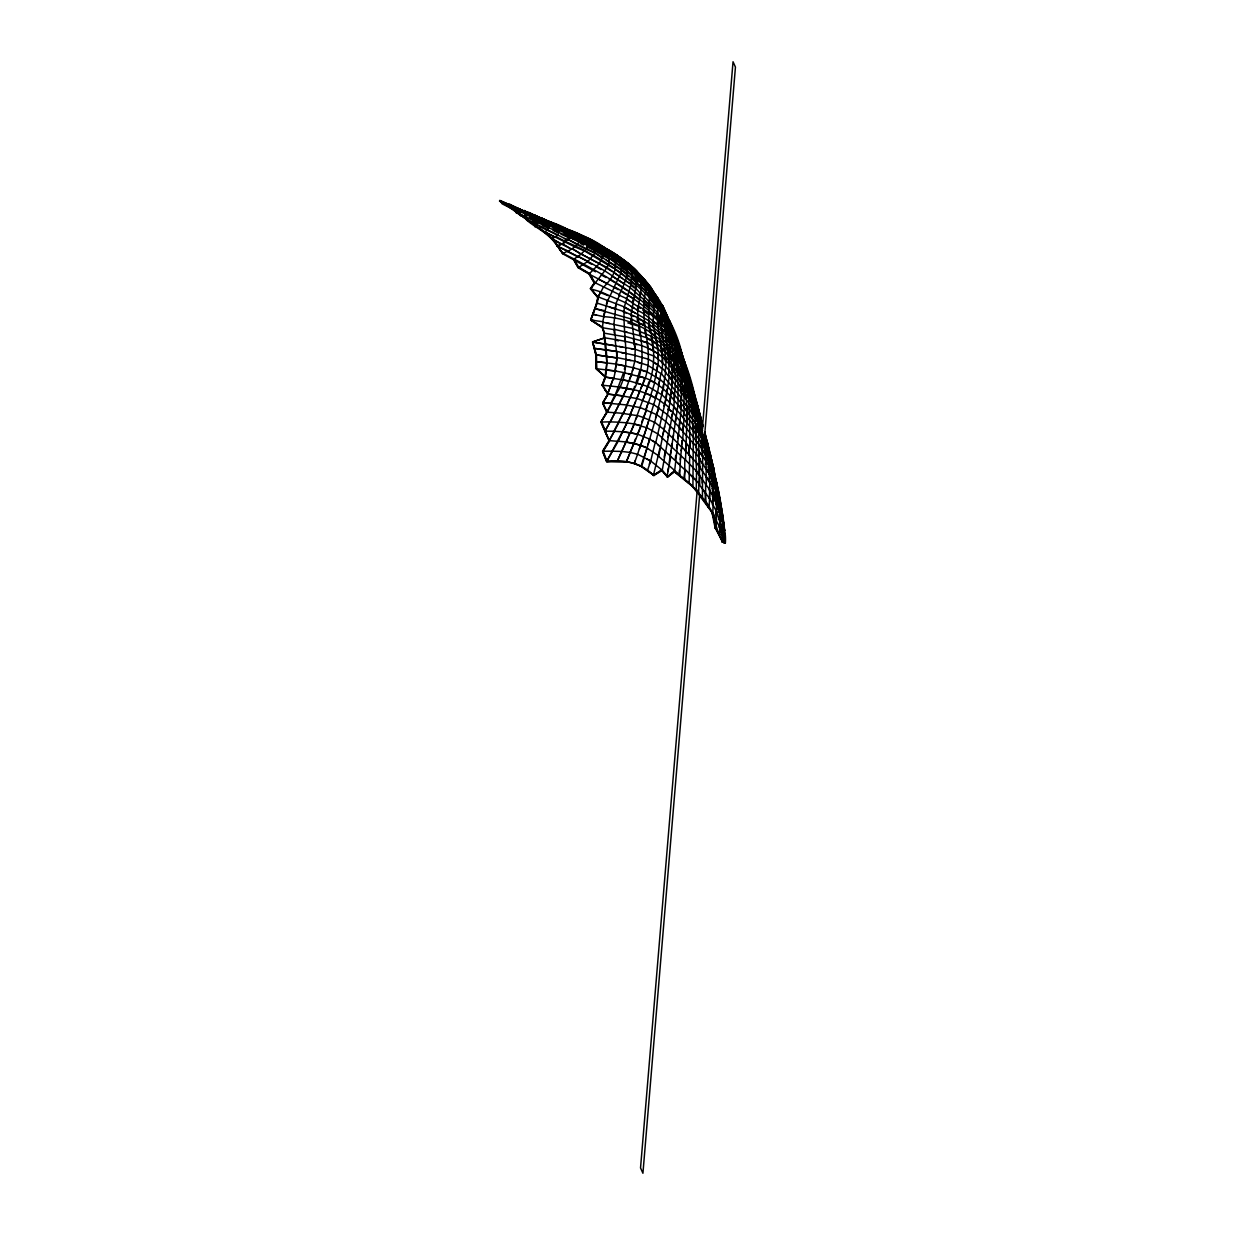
<?xml version="1.0" encoding="UTF-8"?>
<svg xmlns="http://www.w3.org/2000/svg" width="1235" height="1235" viewBox="0 0 1235 1235"><rect width="100%" height="100%" fill="white"/><g stroke="black" fill="none" stroke-linecap="round" stroke-linejoin="round"><path stroke-width="1.5" d="M685.965 391.032L688.374 393.517L672.504 369.62L671.809 380.442L671.902 375.07L669.494 370.747L662.469 362.642L653.917 356.035L635.207 349.258L592.769 342.08L604.841 343.947L604.1 333.126L602.294 327.676L590.762 319.988L597.354 302.621L598.249 296.925L603.236 287.446C645.627 246.398 565.445 232.72 541.563 218.086L573.426 232.149L582.21 238.756L582.611 238.093L578.613 235.159L499.959 200.456L502.182 203.852L513.976 209.78L521.031 216.11M619.708 269.091L609.102 262.005L609.534 258.455C601.553 237.954 574.8 234.696 557.186 225.712M648.545 286.597C678.602 317.719 678.108 364.449 677.984 404.926L684.375 412.861L683.542 415.917M695.413 489.847L711.993 512.448L715.111 527.762L722.799 542.134C714.231 527.715 715.034 509.87 702.422 497.674L702.669 455.715L698.763 451.099L699.087 475.074L709.785 489.925L709.554 498.384L716.609 511.753L725.007 536.484L721.78 527.746L725.3 542.999L723.092 542.288M695.428 437.036L696.092 433.902L686.552 422.493L686.629 416.658L693.036 424.114L692.464 429.981L696.077 433.933L696.509 454.387L699.72 458.463L699.828 466.413L696.88 463.881M672.905 342.249L671.114 339.749L674.526 343.237L674.557 350.184L669.463 342.126L661.821 335.009L662.408 338.637L672.89 349.659L683.063 365.946L687.308 410.977L685.487 459.991L662.207 437.977L670.08 402.332L672.566 380.395L665.202 372.26L666.113 361.284L663.087 338.375L654.72 331.428C650.536 317.781 657.313 303.177 651.37 289.901C638.14 267.13 614.567 251.94 591.272 240.825L590.886 241.504M634.543 386.354L633.817 389.704C647.14 365.699 641.058 339.007 637.646 313.628C638.248 298.129 647.881 278.848 632.366 267.161L631.811 267.702C598.002 240.902 556.306 227.456 518.036 208.576L545.052 219.753L534.693 215.168C583.414 244.376 669.833 266.729 666.144 338.359L665.464 338.637M529.275 213.578L531.189 213.64C546.271 222.933 571.234 224.338 578.906 241.875L569.551 237.321C622.039 258.902 671.469 299.812 682.847 357.857L682.09 358.073C678.2 338.189 669.663 319.309 653.994 305.817L653.192 300.136L645.797 291.074C643.389 267.007 616.049 255.676 597.91 244.515L597.508 245.194L598.203 243.912L601.121 246.475L597.894 244.515L597.524 245.194L597.894 244.515L609.889 251.585L610.306 250.921L583.599 236.549L520.954 209.826M712.425 501.379L713.29 496.362L712.857 512.587L716.408 519.734L716.007 527.947L715.204 528.009L715.358 524.736M695.799 454.465L696.525 471.199L699.766 475.104L699.612 484.243L698.825 484.228L699.828 466.413L682.06 446.993L681.041 450.682M691.291 457.429L688.96 454.943L689.176 446.777L685.687 442.948L696.525 454.326L695.737 454.403M671.114 339.749L675.607 379.207L673.847 406.5L684.144 418.696L682.6 431.586L690.103 439.32L689.886 446.777L689.423 403.999L681.38 392.591L681.118 387.173L680.701 392.807M702.19 483.086L702.267 479.489M698.917 484.166L709.523 498.461L709.801 481.696L702.314 470.983M715.713 514.964L715.806 511.738L716.64 511.691L715.899 488.473L715.08 488.659L720.931 506.674L722.29 520.923L721.441 521L719.372 513.868M548.942 222.64L545.052 219.753L538.074 217.391L545.036 219.753C560.412 230.142 592.306 231.053 595.1 253.082L621.622 269.539L645.797 291.074C637.399 322.304 657.668 354.044 642.632 384.502L644.778 377.91C660.524 383.174 671.253 396.466 681.257 408.986L675.777 461.056L680.485 465.379L677.552 463.202M622.085 260.23L627.488 263.009L635.763 270.558L646.183 282.336L633.061 270.233L633.617 269.678L636.303 276.023L636.874 282.213L631.1 314.493L635.207 349.273L634.821 361.16L633.138 367.69L646.507 371.534L660.447 379.639L668.135 387.095L681.473 403.428L680.562 409.001L680.732 403.521L684.452 407.241L683.696 412.938L686.614 416.735L687.123 405.543L699.998 425.643L697.513 421.197C697.466 430.768 706.991 437.422 706.76 447.224L703.116 437.283M598.851 339.81L592.63 342.064L595.81 354.815L596.119 368.91L605.598 376.968C608.099 360.481 606.169 343.423 602.942 327.383L590.762 319.988L594.822 308.58L605.088 310.803L607.821 300.306L614.49 286.844C637.044 299.518 658.178 315.928 673.677 336.815L671.315 334.793M592.63 342.064L596.443 354.63L596.752 368.771L605.598 376.968L602.665 385.135L608.16 393.934L602.726 403.104L611.665 403.382L601.044 421.953L609.395 440.725L602.695 451.593L606.755 461.767C623.536 459.158 641.845 462.863 653.778 475.645L661.914 470.427L667.44 477.142L674.295 471.785L692.804 486.698M626.021 277.288L626.685 276.872L624.138 283.957L611.634 275.714L630.128 287.585L649.456 304.505L657.869 312.795L656.958 318.892L657.915 309.908C658.456 292.186 644.747 278.878 632.536 268.026L631.996 268.582L632.521 268.01M684.808 459.96L684.669 479.01L673.785 471.307L670.389 474.101M703.086 489.955L705.278 493.043L705.586 501.997L705.648 484.228M701.604 497.551L702.375 497.643L696.308 490.033L689.13 482.792L689.701 454.959L685.255 451.115L686.413 442.948L682.723 438.919L683.325 431.586L667.734 414.914L654.071 404.771L637.337 398.612L622.965 396.065L626.855 388.284L614.814 412.814L623.521 395.972L607.651 394.027L613.301 378.466L607.651 394.073L623.474 396.003M671.639 384.116L671.855 380.534L669.293 376.135L666.144 398.426L655.77 442.593L675.761 461.118L674.557 471.461L667.78 476.756L661.435 470.056L653.3 475.305L662.238 470.226L673.862 406.485L661.991 394.814L648.066 386.555L629.634 381.013L605.057 377.076L613.81 378.28M618.565 340.814L615.2 340.181L617.083 357.625L615.092 371.226L617.083 357.625L634.805 361.176L647.758 365.298L661.466 373.865L681.519 398.01L681.396 392.622L671.855 380.534M510.333 206.523L499.558 201.089L524.119 213.269L525.863 215.569L526.434 219.907C536.808 228.846 550.115 233.569 557.17 246.135L557.633 245.58C545.963 227.147 522.868 221.667 509.916 204.393L506.134 203.667M639.977 369.635L638.171 376.119L644.778 377.91L623.613 372.63L615.2 395.03C634.034 370.407 621.869 336.26 624.354 306.882L648.653 320.621L649.116 324.28L662.5 334.747L662.408 338.622M682.723 429.904L683.819 424.825L702.298 448.953L711.391 466.537L708.35 461.535M680.284 459.729L682.677 438.904L666.267 421.922L656.989 414.806L640.703 407.751L626.747 405.095L633.817 389.689L630.761 395.864M681.689 443.844L681.952 440.617M679.404 470.273L679.003 475.104L689.145 482.808L688.343 482.746M697.219 490.002L640.533 1167.909L642.926 1173.25L699.627 495.358M702.036 432.389L733.034 61.75L735.442 67.107L704.598 435.816M613.533 379.407L615.509 370.5L615.354 372.167M612.128 253.206L616.558 256.185L617.021 255.552C625.219 259.906 632.86 267.964 632.088 277.89L636.859 282.213L636.025 285.779L622.023 274.263M677.984 404.957L674.109 430.444M674.048 399.059L674.403 395.432L671.701 391.202L670.528 394.922M679.204 425.828L679.713 420.873L683.094 424.871M665.063 313.32L669.123 321.239L666.19 318.244L669.123 321.239L669.849 324.234L671.099 339.702L668.814 335.735L657.684 324.573L643.312 313.412L637.229 310.108L638.233 306.048C672.473 325.314 687.694 361.731 695.413 398.195L694.626 398.257L695.305 401.406M596.721 368.756L615.617 371.009L605.86 370.021L605.057 377.154L602.016 385.227L607.79 394.042L602.803 403.119L606.879 412.243L601.044 422.092L610.507 421.799L614.814 412.814M676.579 448.027L676.996 444.523M675.267 459.204L675.715 455.375M677.768 438.024L678.2 434.705M677.984 362.133L678.463 366.61L684.159 374.653L667.934 350.4L660.725 343.021L655.8 339.857L654.72 331.443L658.409 353.781L658.116 364.742L656.711 370.716L657.267 366.409M675.375 421.706L675.807 418.449M681.365 446.977L672.982 438.255L673.43 435.137M667.842 471.43L668.367 467.926M672.18 443.581L671.655 447.024L674.125 430.413M670.466 454.403L671.037 450.682M669.154 462.863L671.608 446.946M649.178 328.325L631.224 318.985L594.93 308.626L598.249 296.925L624.354 306.913L631.085 284.251L631.533 278.384M669.401 402.44L670.281 396.759M667.147 389.025L664.847 404.54C648.082 389.04 620.294 387.049 602.093 385.212M671.716 415.794L672.952 412.459L668.305 408.553L670.945 411.301M660.787 374.004L657.668 391.618L646.538 427.789M669.092 430.814L669.648 427.711M667.919 437.36L668.536 433.917M656.155 373.696L655.6 376.675L656.727 370.732M639.591 296.338L640.78 292.803L653.33 306.141M662.902 387.558L663.442 384.702M664.152 457.073L665.279 451.331M664.584 426.615L663.951 429.687L672.967 438.425M603.776 314.755L605.119 310.834L602.68 322.181L632.335 328.325L651.632 336.414L656.464 339.579L657.993 348.749C679.343 371.071 698.825 398.998 702.468 430.459L698.516 420.517L702.761 428.005M662.933 434.674L663.643 431.37M658.548 385.644L659.783 379.747L657.005 377.694M661.636 393.44L662.284 390.492M624.37 369.28L625.111 365.93M680.593 455.947L679.744 475.058L658.131 455.9L659.83 448.567M634.713 292.155L636.025 288.481L640.193 293.22M615.663 305.632L614.86 308.827L609.503 307.052M656.819 413.169L658.857 407.627L641.675 466.49L634.064 463.403L641.737 466.506L654.087 475.506L640.98 466.336L646.97 448.027L658.78 455.931L662.315 438.024M632.243 371.025L633.709 367.474L626.253 388.454M655.538 417.97L656.356 414.929M655.723 396.543L657.02 391.711M606.385 304.134L607.358 300.707M649.27 464.19L650.706 460.979L662.192 470.211L667.78 476.756L666.962 476.556M647.943 385.058L648.915 381.847M648.035 444.461L649.656 439.12L655.754 442.624L652.358 440.864M647.047 426.168L648.56 421.289M647.727 404.185L645.967 409.665L648.329 402.363M526.589 219.429C540.312 228.861 553.99 237.861 562.249 253.067L573.982 258.949L578.644 267.177L589.481 273.506L594.899 282.645L619.692 294.795L615.833 303.856M645.828 391.788L648.066 386.493C656.078 366.486 654.658 344.673 649.131 324.28L637.754 317.673L623.644 311.436L596.752 303.007M629.634 379.469L631.965 374.066L628.322 373.587M664.044 429.641L654.951 422.478L643.358 417.523L646.553 409.588L641.088 425.566L633.91 423.96L647.14 427.835L657.946 434.01L662.253 437.916M635.902 382.85L638.233 376.073M643.034 438.209L639.375 449.015M643.404 398.704L647.48 386.648M641.613 422.447L642.771 419.174M635.315 460.562L634.219 463.604L637.507 454.465M640.764 388.13L642.632 384.471L630.251 414.404L633.648 406.346M534.323 218.039L524.18 213.3L521.726 210.212L518.005 208.561L547.614 223.303L549.019 225.573L578.628 239.436L569.134 235.731L567.976 232.597L569.489 235.067L569.196 238L560.86 234.048M562.898 243.527L569.551 237.336L515.813 212.405L526.975 217.144L524.489 212.605L511.877 207.31L509.901 204.393L533.427 215.693L537.858 220.401L536.762 225.094M602.279 385.227L605.335 377.03L596.366 368.802L595.965 354.646L592.553 341.91L604.27 337.973L604.301 333.064L602.418 327.568L590.7 319.85L596.968 302.745L597.833 297.048L590.5 288.481L594.529 282.784L589.126 273.661L578.088 267.239L573.441 258.995M567.946 240.161L526.789 219.259L526.604 217.808M556.09 225.156L544.728 220.463L545.005 219.737L555.21 225.526L557.819 228.784L535.99 218.811M636.735 398.72L639.514 391.464M634.358 441.898L635.531 438.904M635.824 419.066L637.754 415.593L643.42 417.523M634.281 404.818L635.5 401.776M630.082 452.566L626.361 461.767L637.816 434.211L630.082 432.79L617.346 461.025L626.021 442.13L634.265 443.303L647.541 448.104L640.703 445.217L626.083 441.976L630.128 432.806L637.862 434.272L641.104 425.612L637.306 434.411M577.856 256.865L586.841 248.729L587.073 243.635L587.119 246.83L595.116 251.045M567.621 251.554L575.572 246.444L578.567 242.539M554.716 224.801L555.009 224.091L560.273 227.765L555.024 224.091L554.654 224.77L564.549 228.228L564.194 228.923L557.695 225.851L558.066 225.171L557.68 225.851L565.229 229.123M622.934 431.802L613.903 431.277L618.503 422.216L627.118 422.833L606.617 461.581L618.241 441.157L630.915 414.327L626.531 422.849L634.45 423.975L630.19 432.898L622.44 431.787L630.699 432.79L645.241 393.44M571.882 249.331L562.002 243.542L557.247 246.182L587.783 261.372L578.119 256.247L573.488 259.458L578.134 267.686L588.941 273.985L594.328 283.093L590.423 288.774L597.663 297.326L590.994 288.342L604.764 270.835L611.711 275.451M557.834 228.784L559.609 230.451L557.711 235.237L539.757 226.561M630.143 397.33L623.382 413.385L627.287 405.018L611.186 403.49L615.925 395.123L615.045 394.814L610.908 403.243L611.773 403.567M573.596 246.274L545.16 232.118L548.927 227.641L549.019 225.573L499.573 201.089L504.467 202.988M576.205 234.218L576.544 233.523L576.174 234.202L568.733 230.636M559.548 226.731L567.097 229.093L566.757 229.787L573.426 232.149L576.915 235.067M557.757 235.268L551.628 239.05L561.678 244.19L551.968 238.417L555.503 236.533L565.645 241.535C604.81 258.717 641.119 283.386 666.9 317.951L671.423 364.51L674.248 368.539L674.511 372.183M583.8 238.108L573.071 232.844L573.41 232.134L581.7 235.916L575.232 233.538L575.603 232.844L565.661 229.571L584.68 238.88M562.99 228.259L568.501 229.833L563.392 228.737M577.532 244.839L568.223 239.482L595.085 253.082L586.455 249.347M589.851 240.099L579.261 235.7M581.345 236.611L581.7 235.9L589.496 239.605L597.447 246.398L594.22 242.677L578.597 235.144L578.227 235.839M533.072 216.372L524.443 210.475L527.314 212.883M584.155 237.182L583.815 237.892L584.17 237.182L577.779 234.866M618.164 289.669L613.98 287.292L621.174 272.703L620.881 263.41L608.747 255.491L586.702 244.283L585.39 240.902L582.611 238.093L546.04 222.254M637.183 415.624L622.841 413.432L618.596 422.324L623.335 413.354L606.755 412.135L602.634 402.996L608.16 393.934L604.687 389.658M573.611 259.52L573.92 258.918C611.418 278.956 650.999 300.522 675.159 336.846L670.142 330.563L670.821 336.692L672.535 339.038M521.402 210.876L509.515 205.025L516.616 207.989M568.162 230.528L568.501 229.833L568.131 230.513L573.441 232.782M575.232 247.093L584.973 251.199L613.162 268.118M533.412 215.693L544.635 220.787L528.348 212.25L548.108 221.744M603.375 247.741L603.761 247.062L596.459 244.005L590.747 240.902L591.102 240.207L590.7 240.887L575.278 233.569L575.603 232.859L575.232 233.538M528.95 213.748L531.698 215.492M586.702 244.283L578.613 239.436L602.047 251.585L608.346 256.124M590.747 240.902L591.102 240.207L590.731 240.902L596.829 243.31L596.459 244.005L579.678 235.715M597.786 297.357L600.75 291.846L625.327 302.59L637.245 310.108M598.574 248.575L592.8 245.518L590.453 241.921L583.815 239.544M591.272 240.825L590.917 241.52L591.272 240.825L596.243 243.588M614.906 412.814L605.011 431.231L610.044 421.861L619.059 422.2L609.195 440.663L614.428 431.231L604.934 431.185L602.819 426.523L600.936 421.814L607.311 412.058L602.634 402.996L611.665 403.382L607.342 412.073M592.8 245.518L593.155 244.823L567.606 233.276L565.043 229.957L560.675 227.086L550.393 223.396L550.733 222.717L556.846 227.919M539.88 218.734L548.618 222.609M555.163 237.182L545.175 232.118M551.952 223.72L559.872 226.036L544.403 219.706M559.254 231.115L553.203 228.321M567.884 240.146L564.519 238.525M565.306 242.183L561.709 244.221L570.153 248.482M597.493 262.777L581.623 254.302L607.141 267.532L625.311 280.607M524.072 211.139L525.909 211.988M559.501 226.715L559.872 226.036L551.921 223.442M547.244 223.983L545.252 222.3M541.192 218.765L542.829 219.027M562.666 253.715L567.915 250.921L557.263 246.182L561.678 244.19M590.083 242.616L586.656 238.942L586.208 239.59L592.337 242.631M550.378 222.779L544.403 219.645M605.999 249.949L600.951 247.108L601.337 246.413L594.22 242.677L593.85 243.372L600.951 247.108L601.337 246.429C620.433 255.877 636.179 270.218 649.687 286.458L649.07 286.937M608.716 251.909L613.1 257.019L613.548 256.386L600.009 249.347L597.833 245.719L591.565 243.372M567.56 251.539L576.158 255.969M600.951 247.108L601.337 246.429L604.332 250.149L628.121 266.05L633.524 272.379M581.623 254.317L572.16 248.667L580.002 253.484M599.994 249.331L602.062 251.6L602.634 257.297L599.16 263.703L612.174 271.499M535.033 226.9L537.086 224.43L533.335 223.381M591.843 264.383L587.428 261.974L595.1 253.082L602.217 257.899M614.783 269.153L620.665 273.228M578.242 267.733L587.783 261.403L604.764 270.835L608.731 264.413L609.534 258.455L619.63 266.034M607.666 250.89L608.083 250.226L607.635 250.875L619.97 258.763L630.56 266.961L633.061 270.233L633.617 269.678L633.061 270.233L633.601 269.678L628.106 266.034L621.699 259.52L611.418 252.557M604.347 250.149L604.749 249.501L598.821 247.139M609.735 440.555L603.159 451.3L607.172 461.535L626.932 461.72L606.524 461.396L602.541 451.207L609.087 440.494L604.872 431.092L609.133 440.586L617.67 441.312M609.318 296.138L609.334 295.906M541.177 218.749L541.671 219.182M609.889 251.585L610.306 250.921L617.469 257.281L620.865 263.41L611.448 258.069M601.105 269.554L596.243 266.806L599.145 263.703M609.117 259.072L596.551 251.832M610.661 252.218L611.078 251.554C620.449 256.046 629.325 265.71 626.639 276.841L626.114 277.35M596.243 266.806L589.049 274.031L613.98 287.292M663.751 405.852L665.078 403.891L669.216 407.766L667.873 409.727M640.239 335.905C659.629 339.934 672.38 358.891 682.229 375.332L682.044 380.55L682.245 375.332L679.837 372.785M616.003 255.506L616.45 254.873L618.611 257.652M616.558 256.185L617.006 255.552L616.543 256.185L617.021 255.552L611.942 253.082M671.578 364.819L672.056 364.14L671.948 370.114M641.088 340.829L647.896 342.79L657.344 349.011M679.08 347.637L678.571 343.623M609.102 262.005L606.37 260.384M672.905 331.181L673.492 330.393L674.356 334.453M611.093 251.57L604.162 248.328L607.203 250.273M601.337 274.926L606.045 277.551M590.531 288.82L600.75 291.846L600.303 292.541L607.821 295.536M613.517 272.348L622.502 278.539M616.991 257.883L617.469 257.281L616.975 257.883L604.394 248.328L604.841 247.679L604.394 248.328L609.102 251.261M621.143 270.11L629.032 276.3M631.486 275.328L626.438 271.129L626.361 267.486L631.486 271.715L631.471 275.312L638.48 281.827M563.037 253.129L559.717 249.871L557.633 245.58L562.573 253.669L595.548 271.777M609.195 279.311L614.891 282.614M626.438 271.129L622.409 268.057M597.91 278.801L606.277 283.17M641.768 278.647L640.039 274.757L639.468 275.281L631.811 267.702L632.351 267.146L627.75 263.781M681.18 372.352L682.229 375.332C679.698 357.826 680.47 337.942 667.888 323.94L666.9 317.951C661.713 298.731 645.118 285.208 631.486 271.715L620.881 263.395L620.371 264.043L624.462 267.1M603.514 316.654C656.356 319.741 689.099 362.936 698.964 411.502L696.154 406.377L693.422 394.166M643.327 279.419L643.898 278.894L643.312 279.388L631.826 267.733L632.366 267.161L631.811 267.717M636.272 271.901L636.812 271.329L636.241 271.87L640.039 274.757L639.452 275.266M648.375 289.607L647.773 285.686L649.548 288.959M616.265 283.479L627.01 290.503M635.469 289.036L636.04 288.419L631.085 284.204L625.203 280.53L631.07 284.251L630.514 284.822L634.234 287.971M634.728 273.429L635.269 272.873L636.226 279.635M632.135 302.699L637.739 306.481M625.821 268.072L624.648 265.016L614.613 258.007M624.138 283.973L620.958 291.259L625.636 294.177M645.905 282.475L636.365 272.873L636.936 272.348L644.593 279.82L650.706 287.276L656.078 295.736L657.529 300.383L658.193 299.997M633.092 367.706L616.682 364.155L596.52 361.654L606.925 362.797L604.841 343.947L615.987 345.846M636.303 276.038L643.358 284.158M616.064 304.026L613.934 323.91L615.694 339.903M631.718 267.995L643.358 281.981L645.596 287.971L640.718 284.004M603.467 316.623L593.047 314.277L596.52 315.064M619.198 295.242L626.485 298.515L632.058 302.668L633.478 298.577L627.195 295.15M628.461 291.491L638.912 299.565M626.485 298.53L629.001 300.815M649.209 328.556L654.704 331.381L654.102 331.86M636.303 282.692L645.797 291.074L663.627 311.421L669.987 321.64L673.538 330.594L671.84 327.97M644.408 285.239L648.931 289.083L649.641 292.355L648.668 320.621L662.053 331.397L674.912 346.556L671.439 342.898M645.565 282.8L646.183 282.321L647.202 286.196L646.183 282.336L645.55 282.784M623.829 307.268L635.5 313.119M692.542 443.473L693.314 442.886L696.432 446.761L695.66 447.348M647.927 284.127L647.294 284.606L647.927 284.127L647.294 284.606L647.927 284.143L652.512 291.414M623.119 311.807L626.099 313.011M631.317 306.542L634.281 308.349M614.212 333.11L614.165 329.22L640.07 335.719L639.468 332.616M649.517 290.904L652.574 293.297L649.687 286.474L657.529 297.975L661.234 310.834L656.835 298.33L650.042 287.693L650.691 287.261L646.862 283.556L647.48 283.093L648.313 285.794M613.671 329.56L602.433 327.738L603.081 321.779L590.901 320.035L594.251 320.637M606.925 362.797L605.86 369.944M650.058 287.724L650.691 287.276L651.972 290.518M648.977 292.726L656.186 301.062L655.909 297.357L653.902 294.316L654.612 293.992L653.902 294.316M604.239 338.097L604.687 337.803C629.294 341.863 659.119 345.213 672.488 369.635L672.643 375.023L693.869 406.778L702.9 425.936L702.113 426.075L702.9 425.905L697.914 407.056L697.142 407.272M630.56 314.879L633.879 316.453M637.615 322.227L637.183 318.012M649.054 286.906L649.687 286.474L649.054 286.906L652.898 290.596L652.234 290.997M650.197 288.913L652.018 290.904M644.299 300.599L648.823 304.86M639.143 323.014L643.713 325.129M649.348 298.947L657.144 307.299M623.752 331.52L627.287 332.261M653.948 294.393L654.596 293.961L655.893 297.033M663.596 314.879L664.26 314.462L660.54 311.127L661.512 313.813L661.821 335.009M643.775 303.717L648.437 307.87M630.653 319.309L631.1 323.925M637.646 306.419L640.255 308.333M625.265 342.126L624.972 336.399L640.934 340.69M624.447 336.692L604.1 333.126M642.895 310.263L647.866 314.122M659.119 302.945L661.574 305.091L660.879 305.446L657.622 299.117L659.752 301.464M657.622 299.132L658.301 298.747L656.078 295.736M643.142 321.27L638.68 318.831M658.24 301.664L658.919 301.294L655.229 297.728M656.186 301.062L662.053 308.626M659.428 302.266L660.108 301.88L657.715 299.657M616.574 357.918L595.81 354.815L616.574 357.857M644.577 329.421L646.121 336.738M643.744 325.268L643.327 322.597M633.354 338.606L633.848 342.188M668.243 318.831L664.198 309.692L659.783 303.177L662.331 305.801L669.74 321.409M648.498 324.589L649.764 331.103M634.111 343.963L635.222 349.273L631.162 348.749M616.141 364.402L625.172 365.915M652.605 321.177L655.553 323.57M657.144 307.299L657.468 303.872L661.975 310.525M666.807 317.457L663.859 308.812L661.651 306.697M650.366 312.934L657.622 318.568C657.236 335.272 664.6 351.357 662.161 368.2L665.85 372.013L664.584 377.694M647.294 343.083L647.835 348.177L653.161 350.91L652.682 345.815M653.377 328.016L652.867 324.496M665.31 317.102L662.917 311.714L664.569 314.045M665.696 313.659L663.658 311.112M663.164 309.151L663.859 308.812L660.154 303.532M664.415 312.193L665.109 311.868L662.84 309.815M660.833 314.138L660.91 317.009L667.888 323.956L657.221 313.119M660.957 325.592L657.591 321.517L657.02 324.851M660.926 319.88L658.363 317.287M650.042 332.447L654.92 335.673M656.665 344.303L653.5 342.172M634.713 355.371L648.498 359.246L658.116 364.726L661.466 368.385M634.126 343.932L637.09 344.719M668.12 335.982L667.873 332.987L664.6 329.297L664.97 320.436M666.406 315.681L671.006 324.512L668.397 321.532M620.85 291.151L619.09 295.134M665.078 312.825L667.394 316.268L666.668 316.561M669.262 321.918L669.987 321.625L667.502 318.584M660.54 311.143L660.818 314.107L666.761 321.239M670.312 354.491L670.898 359.37M667.687 330.085L670.497 333.651M661.08 328.541L665.464 331.983M634.713 355.356L616.975 351.466L594.575 348.394L616.975 351.466L616.558 356.375M654.164 382.835L655.631 376.66M663.118 342.604L659.891 338.791L659.783 341.863M661.821 362.905L662.469 357.363L660.833 347.761L666.761 354.075M671.3 355.85L673.862 358.227L672.627 353.92M668.397 339.069L670.42 341.632M668.768 342.373L666.56 339.887M667.471 327.182L669.246 329.421M657.792 359.354L658.394 353.766L654.704 351.913M669.216 346.001L669.54 348.687M673.569 355.201L678.71 361.917L674.387 333.604L662.608 305.601L668.135 319.633M675.252 337.078L674.989 333.836L675.252 337.093L677.382 340.227L683.341 357.795L680.053 351.836M667.178 324.218L668.861 326.472M672.442 333.882L673.168 333.62L673.677 336.815M673.399 340.243L675.684 343.778M674.897 379.392L668.814 370.917L669.108 360.219L666.144 338.375L665.974 342.234M708.844 451.732L708.257 448.691L709.06 448.629L706.327 438.796L705.54 438.981L706.327 438.765L704.799 432.003M676.425 343.546L675.684 343.747L675.823 340.181L672.936 337.016L675.823 340.181L680.856 350.354L696.756 404.447L688.744 376.536M667.888 355.387L669.108 360.219L665.094 356.344L665.433 361.5M657.437 364.958L654.473 362.997M678.447 366.579L680.223 376.413L676.826 372.43M604.085 338.081L598.203 340.057M677.876 344.117L678.602 343.855L676.626 340.397L684.638 361.84L686.784 371.565M641.212 363.368L637.739 362.364M676.147 340.289L676.873 340.042L676.95 343.654L678.416 343.423L676.965 343.654L675.823 340.165M669.694 327.537L672.566 330.501L667.548 322.32M695.861 403.536L697.914 407.071L687.03 369.728L678.385 350.802L679.126 350.616L676.224 347.189L681.89 354.044L681.118 354.136M629.063 381.198L621.483 379.67M668.629 376.366L668.814 370.917M664.26 343.793L666.576 346.217L667.934 350.4L664.97 348.116M690.38 383.606L683.665 361.778L679.729 354.275L679.528 358.227L677.135 354.229L684.514 365.838L688.127 373.958L688.049 376.984M680.006 362.117L685.224 369.944L682.847 357.872L681.087 354.213L681.72 362.071L681.828 358.057L682.97 361.963L684.437 361.654L685.857 365.668L690.535 383.514M676.919 372.646L677.104 367.196L674.418 363.167L674.248 368.555M681.519 375.548L684.73 379.377L693.946 396.697L696.756 421.351L697.513 421.15L696.91 415.979L689.423 403.984L689.238 412.999M688.667 404.138L688.929 398.72L683.078 391.186L682.075 380.55M680.794 398.21L686.428 405.728M680.006 381.986L680.223 376.397L678.988 371.488L676.394 367.366M664.553 351.481L664.09 348.455M623.675 372.6L615.632 371.009M679.512 358.181L682.476 361.917L683.063 365.961L689.145 378.311L687.123 375.579M633.771 443.396L630.02 452.381L638.016 454.403L650.721 461.056L647.464 470.458M678.571 388.701L675.9 386.076M612.9 451.176L603.143 451.238M695.058 428.19L695.799 427.943C709.137 443.535 705.293 465.255 706.374 484.228L705.571 484.336M667.24 350.632L669.293 353.195M684.468 370.129L686.521 378.79L687.03 388.654L689.423 392.745L687.247 374.02L684.483 370.207L683.758 365.992L686.398 369.805L685.641 370.006L685.456 365.637L685.749 368.493M689.346 382.958L690.087 382.726L691.77 392.066L693.128 406.902L696.247 410.962L695.475 411.085M683.603 376.397L684.391 382.896M686.382 370.299L687.139 370.099L685.024 366.471L688.265 375.193L687.277 372.769M691.013 392.143L692.526 396.883L689.439 392.684L688.76 387.883L693.946 396.667L693.02 392.004L688.034 383.097L688.049 378.404L685.888 374.282L685.548 377.385M680.747 403.613L680.84 398.164M691.693 413.308L691.971 407.812L693.298 436.202L692.928 486.451L683.85 478.918L685.101 469.346L699.612 484.243L698.825 484.243M695.243 401.854L696 401.607L693.946 396.62L693.19 396.883L695.243 401.854L696 401.607C699.303 422 703.549 441.528 711.715 460.531L710.912 460.485M701.681 430.629L702.468 430.382L701.665 430.567M664.615 377.756L663.303 388.917L658.224 407.704M678 343.932L670.173 322.551M687.694 374.375L688.451 374.159L686.259 369.852L683.341 357.795M677.382 377.972L677.274 377.817M692.464 401.946L693.221 401.73L699.905 415.902L701.773 424.608M680.115 350.586L680.856 350.354L683.31 360.466M686.845 386.987L685.981 380.473M655.291 398.133L652.049 396.373M698.701 433.84L701.279 436.619L700.677 430.969L699.89 431.185L700.507 436.835L701.279 436.619L701.557 448.953L703.842 452.797M703.008 439.876L703.271 435.831L699.921 431.092L699.288 420.425L693.7 411.934L694.471 411.842L693.869 406.778L693.097 406.917M682.585 385.891L684.144 396.42L683.711 407.396L698.068 426.584L695.567 423.837M640.008 369.605L645.905 371.689M691.245 387.558L692.017 387.404L690.149 383.051L690.905 382.85L688.389 378.466L689.145 378.296L689.315 382.788L690.103 382.819L688.374 378.327M685.672 395.015L684.746 386.262M696.139 416.21L696.91 415.979L696.139 416.195L697.729 419.159M692.542 443.195L693.298 443.025L689.377 439.305M695.49 411.193L694.765 406.222M706.621 451.995L705.972 447.363L706.76 447.147C712.827 467.262 718.785 487.763 721.595 508.851L720.777 508.943L719.279 500.777M687.03 388.624L687.787 388.423L688.929 398.751L687.231 390.337M686.552 422.493L683.464 418.68L683.681 412.876M702.499 436.048L703.255 435.847L702.483 435.924M703.965 447.842L707.624 453.415L709.554 474.008L708.736 474.07L708.257 466.815L709.075 466.706L708.257 466.815M682.307 366.1L683.418 374.792L688.79 382.989L685.765 378.883M689.423 392.745L690.195 392.56L691.446 402.656L691.214 407.982L694.471 411.873L696.077 433.902L695.073 428.02L693.221 425.411M699.242 425.782L699.998 425.581L699.211 425.766M693.19 393.78L693.962 393.625L693.19 393.733M618.75 387.142L633.262 389.828M696.741 405.759L695.953 402.826L696.725 402.641L692.264 392.128L693.02 391.989L692.881 395.246M698.516 420.641L699.303 420.44L698.501 420.517M701.094 421.644L701.881 421.444L698.809 413.231L699.581 413.03M701.079 442.778L704.737 447.672L695.32 433.948M676.626 341.339L677.382 341.153L676.024 338.76M709.6 454.341L710.403 454.372L707.439 447.471L704.799 431.957M674.526 343.268L676.95 346.973L676.178 347.004L676.656 350.462L680.377 356.946M655.183 442.624L650.706 460.979L647.125 459.034M708.226 456.688L706.821 453.477L707.624 453.338L704.691 449.139M650.999 336.568L652.404 344.256M682.878 370.33L684.375 373.032M694.363 400.186L695.135 400.017L694.363 400.109M705.278 445.943L703.24 441.79L704.027 441.59L703.24 441.79L703.981 447.718M678.385 350.802L678.447 346.989L680.269 350.478L678.617 347.004M704.583 454.218L708.427 459.868L707.053 455.005M695.969 429.564L698.547 432.188L698.995 458.401L709.523 474.039L718.631 497.211L717.797 497.211L718.631 497.149L717.689 489.662L713.645 468.173L707.115 441.806L704.073 435.847L704.876 435.77M695.567 440.293L697.574 442.964M660.293 446.823L657.776 444.677M719.974 510.101L721.749 513.976L716.393 496.13L712.425 488.535L712.008 480.94L712.827 480.739C710.974 502.521 727.292 520.985 725.346 543.091L721.827 541.764L722.799 542.134M683.418 374.822L685.008 377.586M704.629 437.344L707.115 441.79L704.413 432.157M707.609 460.037L708.411 459.837L707.609 459.899M682.09 358.042L684.437 361.623L682.97 361.963L682.384 359.339M698.964 411.487L698.176 411.61L702.314 423.636L700.94 419.622L701.418 423.173M705.54 438.981L706.327 438.796L704.923 434.55M690.149 383.051L690.905 382.865L690.149 383.051L687.355 374.066L688.127 373.958L686.49 374.159L685.919 371.334M637.461 454.449L643.636 436.434M684.005 379.562L685.595 382.279M699.025 475.197L696.88 472.434M716.562 487.979L715.667 482.406L716.501 482.206L718.399 491.221L717.566 491.221L715.667 482.283L716.501 482.252L711.391 466.49L707.13 441.852L706.312 441.852L707.115 441.806L706.312 441.868M701.557 449.061L702.669 455.653C712.641 470.921 718.677 488.581 720.931 506.643L720.113 506.69L718.183 498.77M680.485 366.208L680.006 362.056M695.953 402.826L696.725 402.656L700.785 417.26L699.998 417.322L700.785 417.26L699.998 417.306M702.175 463.11L702.206 462.94M679.049 427.572L681.38 430.212M705.139 437.159L704.382 433.747L707.717 443.458L708.967 451.146L708.164 451.238L708.967 451.13M677.984 362.087L677.536 357.98L679.188 360.759M715.204 480.677L710.403 454.295L709.6 454.403L710.573 459.096M706.914 443.612L707.717 443.442L706.914 443.581L707.763 447.039L706.914 443.581L707.717 443.458L706.914 443.519L707.423 446.561M695.706 447.055L701.943 455.684M705.957 447.332L706.76 447.163L705.988 447.286L707.933 451.979M712.379 488.581L713.197 488.396L709.785 481.773L709.538 474.055L705.509 468.111M683.681 361.793L684.36 364.464M684.56 384.533L686.197 387.219M694.672 422.555L694.703 422.463M717.905 490.341L713.321 469.995M687.277 378.589L690.087 382.773L689.315 382.896M686.259 369.852L687.03 369.713L687 372.646M701.943 455.792L705.88 460.84L705.293 464.453M711.283 462.075L712.101 461.905L712.827 466.845M709.06 481.851L705.633 475.907M716.007 483.58L716.809 483.425L715.991 483.472M701.989 488.412L702.082 488.288M686.398 383.653L687.972 386.416M712.749 470.659L710.897 460.609L711.715 460.501L713.645 468.204L712.827 468.266L713.645 468.158L716.269 484.475L715.451 484.614M716.948 488.226L717.581 491.314L718.399 491.175L722.984 516.647L724.652 530.155L723.756 530.077M717.581 491.314L718.399 491.175L717.581 491.314L718.708 497.566M689.161 446.869L688.96 454.943M715.667 498.122L715.852 503.911L716.655 503.787L713.197 497.813M705.17 436.789L705.972 436.65L705.17 436.727M698.902 484.321L698.624 493.707M717.797 497.304L718.631 497.165L719.681 512.062L719.696 534.554L718.863 534.585M715.852 503.911L716.655 503.787L715.837 503.741L719.665 512.154L718.847 512.093L718.122 501.009M713.321 474.07L714.139 473.947L715.127 481.171L713.135 478.084M712.487 496.485L713.305 496.362L709.091 489.847M715.821 511.784L716.64 511.66L716.423 519.765L715.59 519.827M719.156 500.607L719.974 500.499L718.214 492.163M712.086 512.695L713.49 515.551M692.31 424.114L695.073 428.02M702.113 425.998L702.9 425.89L698.531 417.229M720.113 506.643L720.931 506.628L722.938 516.539L722.104 516.616L720.777 510.024M721.827 535.017L722.691 534.909L719.743 527.175L715.652 519.626M715.667 482.345L716.501 482.237L715.667 482.283M709.26 453.06L708.257 448.814L709.06 448.598L708.257 448.737L709.06 448.66L710.526 456.302L709.724 456.302L710.526 456.271M712.827 468.266L713.645 468.173L712.055 465.163M710.326 458.725L708.566 453.477L709.369 453.461L708.566 453.477L709.106 456.657M672.967 412.505L681.936 423.528M676.734 410.699L674.372 407.936M695.49 489.971L696.262 489.971L696.525 471.137L685.533 459.991M697.003 410.885L700.6 420.255M697.296 426.631L698.068 426.569L697.296 426.615L697.76 432.296L698.547 432.127L698.068 426.523L697.281 426.708L699.025 429.579M713.228 483.935L711.422 473.437M718.986 499.11L719.789 499.048L718.971 499.048L716.856 489.708L717.689 489.662L716.856 489.693L717.566 495.436M698.516 444.353L702.298 448.953L701.079 442.609M658.131 455.931L653.392 475.367M686.398 405.636L684.56 403.15M693.7 411.903L694.255 417.106M697.76 415.608L698.562 415.577L696.247 412.598M688.528 473.144L692.31 476.725M697.127 407.164L697.914 407.118L697.127 407.149L697.821 410.066M700.847 425.349L701.974 428.036M713.336 474.008L714.139 473.962L713.336 473.947L714.077 479.319M705.37 493.027L705.386 492.811M686.583 411.07L684.684 408.569M701.094 421.521L701.881 421.506M670.852 456.286L667.039 476.695M695.645 480.461L696.417 480.43L692.279 476.756M708.766 498.369L709.569 498.338L709.152 506.952L708.334 506.952M694.008 401.421L694.78 401.406L693.452 398.349M705.525 438.873L706.327 438.857M709.724 456.317L710.526 456.302L709.492 452.859M699.118 466.444L702.344 470.844M705.031 441.343L705.833 441.343L704.073 435.831M708.751 474.024L709.554 474.024L709.075 481.696M601.568 421.814L605.52 431.123M708.581 453.492L709.369 453.492L708.55 453.6L707.454 447.595L708.257 447.41L707.454 447.471M621.606 451.439L630.637 452.489M712.008 480.785L712.827 480.816L712.039 480.739M612.313 451.176L622.224 451.47M720.514 510.271L723.926 523.563L723.123 523.378L723.679 529.846L724.652 530.17L723.679 529.846M712.425 488.427L712.518 496.362M709.724 456.271L710.526 456.317M637.816 434.288L649.656 439.12M618.226 441.235L626.083 441.976M650.66 395.432L654.782 382.572L650.984 381.059M715.374 484.444L716.3 484.568L715.374 484.444M684.391 469.3L679.867 465.286M718.508 504.575L719.279 504.698L714.339 493.12M648.514 402.301L650.999 395.462L647.001 394.042M621.344 352.577L624.617 353.179M619.291 346.433L622.641 347.05M606.246 322.829L609.858 323.539M720.7 508.758L721.641 508.943L720.7 508.743L721.225 511.815M626.932 461.72L634.064 463.403M720.947 513.806L721.749 513.976L720.916 513.992L721.441 521L722.274 520.954L722.568 527.932L721.78 527.746M661.435 470.056L662.238 470.226M627.658 359.925L630.962 360.666M722.027 516.415L722.984 516.647L722.027 516.384L722.521 519.842M637.461 383.236L640.502 384.162M627.797 322.891L638.881 326.241L638.881 329.56M642.524 341.292L645.704 342.481M724.374 542.721L725.346 543.091L720.715 531.745M543.879 219.753L551.952 223.165M560.952 227.333L565.275 229.154M532.254 214.905L536.592 216.743M529.661 213.64L536.361 216.619M561.879 228.475L568.054 231.238M592.646 242.292L596.088 243.82M529.197 213.485L534.709 215.183L529.553 213.64M559.455 229.54L565.985 232.535M539.108 221.821L548.664 226.237L548.572 228.29L542.35 225.357M564.179 233.415L567.467 234.959M553.141 230.436L557.68 232.55M529.244 217.175L537.518 221.08L537.642 223.134L532.949 220.864M582.92 237.352L592.198 242.307M515.751 210.645L520.815 213.115M529.923 221.667L499.588 200.533L542.258 219.058M580.28 243.403L583.723 245.132M579.03 245.595L584.989 248.621M617.454 256.818L620.665 258.47M647.835 338.961L650.567 340.381M705.015 441.065L708.257 447.626L705.633 442.578M617.824 257.003L620.402 258.686M661.342 367.86L662.207 368.431L661.528 374.112L660.663 373.526M624.524 261.913L627.488 263.009L623.027 260.554M655.538 332.91L659.119 334.87L658.471 331.196L660.478 333.82M573.766 234.774L575.695 236.611M654.257 293.822L656.078 295.721M692.109 486.281L699.103 493.861L712.518 512.556L715.683 527.962L722.49 541.98L725.068 543.06L723.71 523.98L718.261 494.015M674.078 359.833L677.614 365.22M676.687 356.622L674.943 353.889L675.699 360.96M688.374 393.564L693.221 401.73L692.912 405.25M687.633 393.641L691.677 400.557M678.324 345.368L679.698 347.93M676.981 352.701L677.938 354.769L674.418 348.687M694.734 402.981L696.725 409.341M691.585 390.646L689.624 384.486M671.068 326.457L673.26 331.582M686.212 371.303L687.355 374.066M690.813 384.98L691.878 387.805M699.411 415.531L700.43 418.233M711.7 469.532L710.604 466.552L711.391 466.46L712.209 473.437L711.391 473.607L710.789 468.389M697.25 405.898L699.118 413.895M679.173 346.541L675.499 336.028L677.938 343.809M716.346 487.979L714.309 481.141L715.111 481.156L715.883 488.551L715.065 488.566L714.525 482.993M694.224 396.836L692.171 389.565M710.912 457.691L712.101 461.936L710.604 458.957M713.876 473.453L709.646 459.883L710.418 459.837L709.631 459.976L710.357 464.962M672.689 328.633L673.368 331.196M705.602 438.487L706.482 441.883M692.109 389.473L692.82 392.313M717.072 487.609L717.828 490.65M716.748 487.702L717.52 490.774M675.066 334.793L675.699 337.433M700.77 420.502L701.526 423.682M722.043 518.592L722.753 521.788M683.711 359.864L684.391 362.982M713.938 473.375L713.197 469.964L713.707 473.129M698.501 413.123L700.569 423.728M700.6 418.001L698.809 413.123L699.813 418.017M714.988 478.424L714.309 475.043L715.127 474.996L714.309 475.043L715.343 480.508M684.669 364.726L685.255 368.292M688.497 376.69L688.96 379.624M692.418 389.241L692.912 392.468M719.264 501.009L719.835 504.791M689.67 394.444L690.473 401.143M710.712 457.984L711.267 462.986M646.584 427.773L643.775 436.325L646.553 427.789M674.897 346.526L677.428 350.431L674.897 346.526M681.89 354.013L680.331 354.399L681.89 354.028M699.905 415.855L699.118 416.071L699.905 415.902M712.981 467.015L712.163 467.216L712.981 467.062M710.403 454.295L709.585 454.48L710.403 454.295M711.391 466.46L710.588 466.629L711.391 466.49M711.715 460.454L710.897 460.624L711.715 460.47M717.689 489.662L716.856 489.832L717.689 489.724M715.111 476.262L714.293 476.417L715.111 476.278M680.732 381.785L680.392 387.342L680.732 381.785M716.423 496.053L715.59 496.208L716.393 496.069M693.808 392.498L693.02 392.653L693.808 392.529M719.295 504.606L718.461 504.76L719.295 504.621M713.151 504.498L712.379 504.621L713.135 504.498M706.42 475.892L705.617 476.015L706.42 475.923M694.965 397.083L694.193 397.207L694.965 397.099M719.789 499.017L718.986 499.141L719.789 499.033M719.681 512.062L718.832 512.185L719.681 512.077M696.525 471.137L695.753 471.245L696.525 471.183M698.254 408.831L697.482 408.924L698.254 408.847M699.736 458.417L698.948 458.509L699.72 458.463M692.526 387.975L691.754 388.052L692.526 387.975M698.933 438.054L698.948 438.085M710.434 459.821L709.616 459.899L710.418 459.852M715.127 475.012L714.309 475.074L715.127 475.012M719.804 519.58L718.955 519.642L719.773 519.642M719.758 527.129L718.924 527.191L719.743 527.175M696.741 402.687L695.953 402.749L696.741 402.718M722.29 520.923L721.441 520.985L722.29 520.954M712.101 461.952L711.283 461.983L712.086 461.983M700.677 431.03L699.89 431.061L700.677 431.03M700.785 420.487L700.013 420.517L700.785 420.487M715.899 488.535L715.08 488.535L715.883 488.551M712.209 473.499L711.391 473.499L712.194 473.514M715.127 481.156L714.309 481.141L715.127 481.156M722.691 534.971L721.842 534.909L722.66 534.987M720.02 500.592L719.079 500.437L720.02 500.592M679.775 475.12L678.926 474.966L679.775 475.135M684.699 479.087L683.85 478.918L684.699 479.087M674.634 471.477L673.785 471.307L674.557 471.461M689.13 482.792L688.265 482.623L689.145 482.808M699.38 493.722L698.485 493.521L699.38 493.722M702.422 497.674L701.511 497.458L702.422 497.674M705.664 502.074L704.753 501.842L705.664 502.074M709.183 507.045L708.257 506.798L709.183 507.045M712.919 512.71L711.993 512.448L712.919 512.71M723.972 523.594L723.015 523.316L723.972 523.594M716.053 528.071L715.111 527.762L716.053 528.071M719.743 534.678L718.77 534.338L719.743 534.678M722.645 535.048L721.919 534.74L722.722 542.119L722.645 535.048"/></g></svg>
